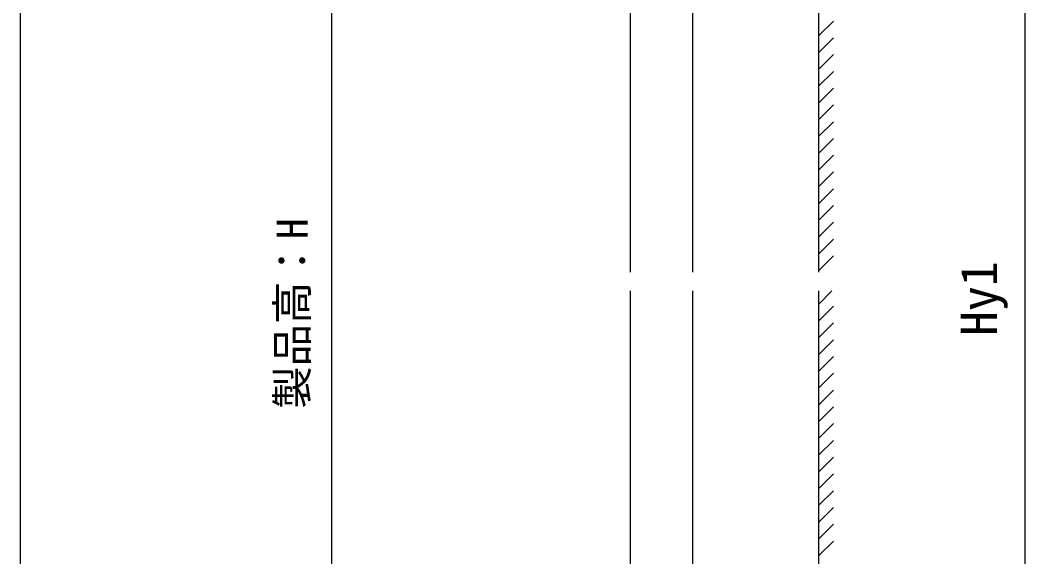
# Model space of a CAD drawing. Units: millimetres, scale not verified. Extents: x -1750 to 1750, y -2608 to 2592.
# Drawn here: x -1750 to -943, y -1328 to -897 of the extents above; entities that cross this region are included whole.
import ezdxf
from ezdxf.enums import TextEntityAlignment as Align

# ---------------------------------------------------------------- set-up
doc = ezdxf.new("R2010")
doc.units = ezdxf.units.MM
doc.header["$LTSCALE"] = 14
for name, color, linetype in [('0-4_YKK_12', 2, 'Continuous'), ('0-6_YKK_D', 6, 'Continuous'), ('0-7_YKK_ZWAK', 7, 'Continuous'), ('0-8_YSS_K', 3, 'Continuous')]:
    doc.layers.add(name, color=color, linetype=linetype)
doc.styles.add('ＭＳ ゴシック', font='')
doc.styles.get('ＭＳ ゴシック').set_extended_font_data('MS Gothic')

msp = doc.modelspace()

# ---------------------------------------------------------------- linework, layer by layer
at = {"layer": '0-4_YKK_12'}
for points in [[(-1260, -1099), (-1260, -506.5), (-1210, -506.5), (-1210, -1099)], [(-1210, -1114), (-1210, -1706.5), (-1260, -1706.5), (-1260, -1114)]]:
    msp.add_lwpolyline(points, dxfattribs=at)
at = {"layer": '0-6_YKK_D'}
for p, q in [((-1500, -541.5), (-1500, -1671.5)), ((-943.2, -581.5), (-943.2, -1631.5))]:
    msp.add_line(p, q, dxfattribs=at)
at = {"layer": '0-7_YKK_ZWAK'}
msp.add_line((-1750, 2491.5), (-1750, -2608.5), dxfattribs=at)
at = {"layer": '0-8_YSS_K'}
for p, q in [((-1109, -476.5), (-1109, -1099)), ((-1109, -909.28), (-1097, -897.28)), ((-1109, -922.76), (-1097, -910.76)), ((-1109, -936.23), (-1097, -924.23)), ((-1109, -949.7), (-1097, -937.7)), ((-1109, -963.17), (-1097, -951.17)), ((-1109, -976.64), (-1097, -964.64)), ((-1109, -990.11), (-1097, -978.11)), ((-1109, -1003.58), (-1097, -991.58)), ((-1109, -1017.05), (-1097, -1005.05)), ((-1109, -1030.52), (-1097, -1018.52)), ((-1109, -1043.99), (-1097, -1031.99)), ((-1109, -1057.46), (-1097, -1045.46)), ((-1109, -1070.93), (-1097, -1058.93)), ((-1109, -1084.4), (-1097, -1072.4)), ((-1109, -1097.87), (-1097, -1085.87)), ((-1109, -1114), (-1109, -1736.5)), ((-1109, -1124.81), (-1098.19, -1114)), ((-1109, -1138.28), (-1097, -1126.28)), ((-1109, -1151.75), (-1097, -1139.75)), ((-1109, -1165.22), (-1097, -1153.22)), ((-1109, -1178.69), (-1097, -1166.69)), ((-1109, -1192.16), (-1097, -1180.16)), ((-1109, -1205.63), (-1097, -1193.63)), ((-1109, -1219.1), (-1097, -1207.1)), ((-1109, -1232.57), (-1097, -1220.57)), ((-1109, -1246.04), (-1097, -1234.04)), ((-1109, -1259.51), (-1097, -1247.51)), ((-1109, -1272.99), (-1097, -1260.99)), ((-1109, -1286.46), (-1097, -1274.46)), ((-1109, -1299.93), (-1097, -1287.93)), ((-1109, -1313.4), (-1097, -1301.4)), ((-1109, -1326.87), (-1097, -1314.87))]:
    msp.add_line(p, q, dxfattribs=at)

# ---------------------------------------------------------------- texts
at = {"layer": '0-6_YKK_D', "style": 'ＭＳ ゴシック'}
for s, height, p in [('製品高：H', 24.93, (-1511.6, -1208.6)), ('Hy1', 29.33, (-956.7, -1150.14))]:
    msp.add_text(s, height=height, rotation=90, dxfattribs=at).set_placement(p, align=Align.BOTTOM_LEFT)

doc.saveas('drawing.dxf')
